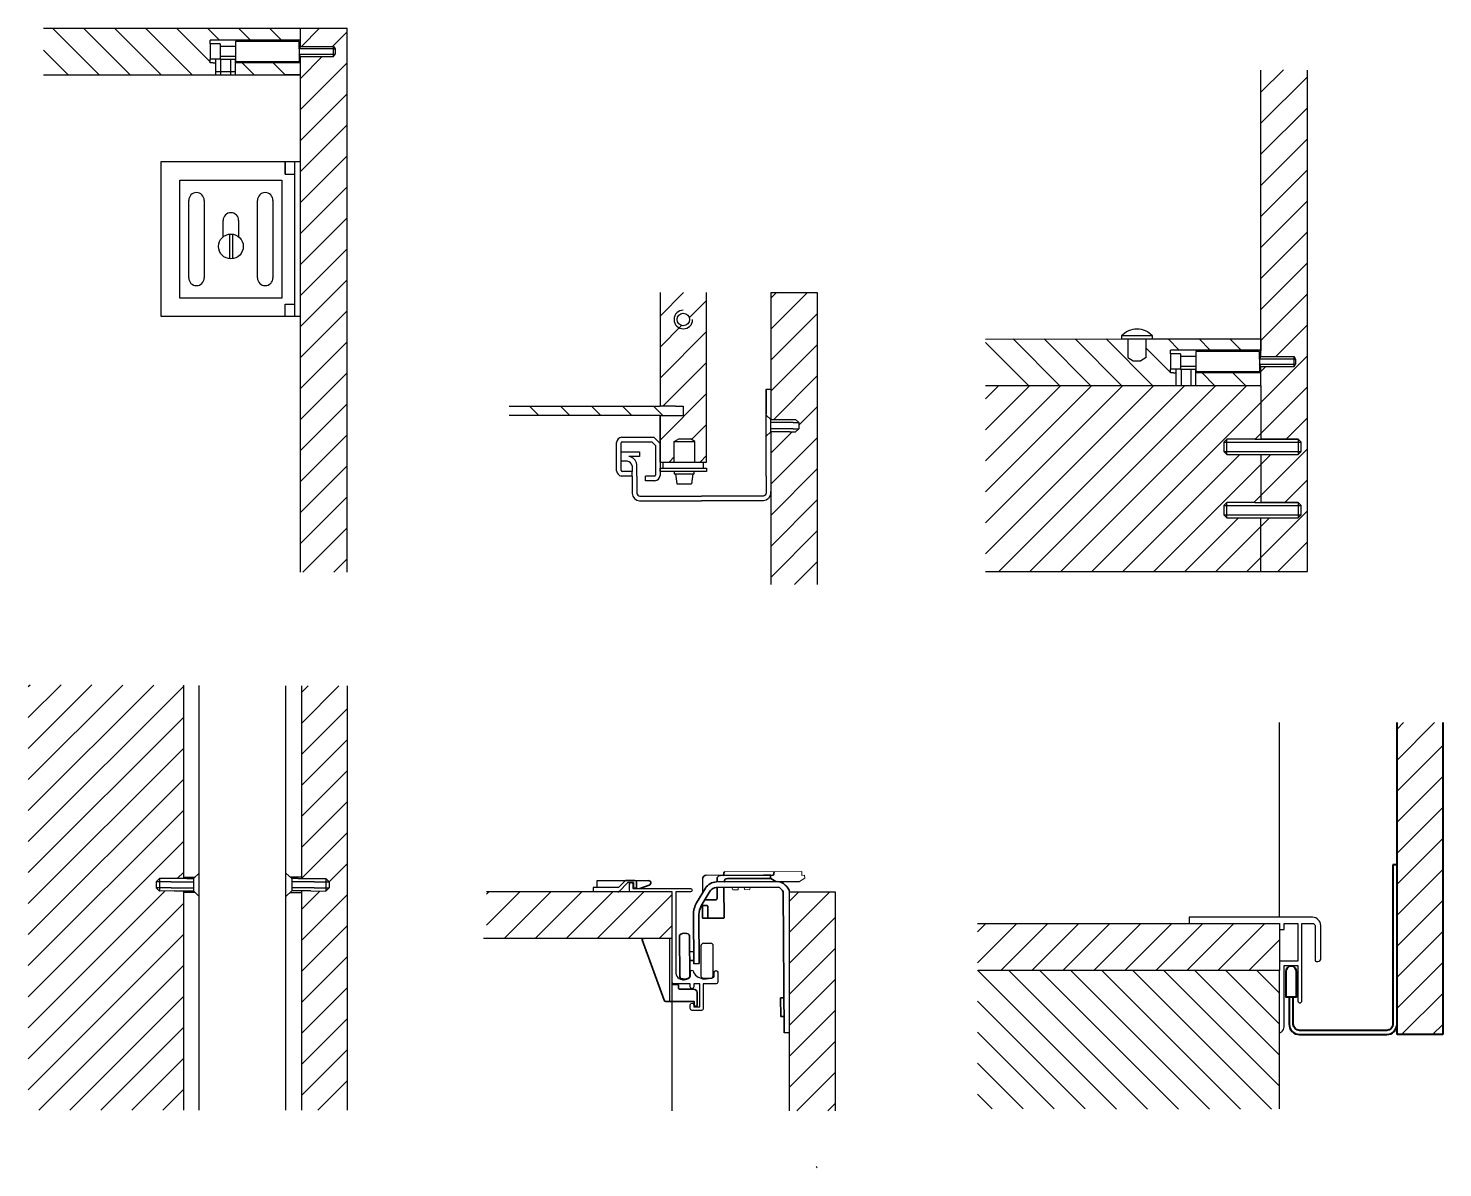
# Model space of a CAD drawing. Header units: centimetres. Extents: x -42 to 1204, y -514 to 706.
# Drawn here: x 1158.52 to 1204.16, y 468.96 to 505.71 of the extents above; entities that cross this region are included whole.
import ezdxf

# ---------------------------------------------------------------- set-up
doc = ezdxf.new("R2010")
doc.units = ezdxf.units.CM
doc.header["$MEASUREMENT"] = 0
for name, color, linetype in [('ARREDI_attrezzature', 175, 'Continuous'), ('filatura', 8, 'Continuous'), ('Livello 1', 175, 'Continuous')]:
    doc.layers.add(name, color=color, linetype=linetype)

# ---------------------------------------------------------------- blocks, each defined once
blk = doc.blocks.new('vite')
for p, q in [((1017.813, 233.765), (1017.623, 233.938)), ((1018.123, 233.815), (1017.758, 233.815)), ((1018.023, 233.765), (1017.813, 233.765)), ((1018.023, 233.765), (1018.423, 233.765)), ((1018.423, 233.765), (1018.91, 233.764)), ((1018.91, 233.764), (1019.019, 233.664)), ((1019.019, 233.664), (1019.019, 233.464)), ((1017.813, 233.365), (1017.623, 233.192)), ((1017.758, 233.315), (1018.123, 233.315)), ((1018.423, 233.365), (1017.813, 233.365)), ((1018.423, 233.365), (1018.91, 233.364)), ((1018.91, 233.364), (1019.019, 233.464))]:
    blk.add_line(p, q)
at = {"layer": 'filatura'}
for p, q in [((1017.813, 233.765), (1017.813, 233.365)), ((1018.532, 233.665), (1017.813, 233.665)), ((1018.532, 233.665), (1019.019, 233.665)), ((1018.91, 233.764), (1018.91, 233.364)), ((1018.532, 233.465), (1017.813, 233.465)), ((1018.532, 233.465), (1019.019, 233.464))]:
    blk.add_line(p, q, dxfattribs=at)

msp = doc.modelspace()

# ---------------------------------------------------------------- hatches: boundary and pattern name
h = msp.add_hatch()
h.set_pattern_fill('JIS_WOOD', color=175)
h.set_pattern_definition([(45, (390.2775, 84.0635), (-0.5, 0.5), [])])
h.paths.add_polyline_path([(1168.808, 505.709), (1167.308, 505.709), (1167.308, 505.124), (1168.375, 505.124), (1168.423, 505.042), (1168.423, 504.877), (1168.375, 504.795), (1167.308, 504.795), (1167.308, 488.171), (1168.808, 488.171)])
h = msp.add_hatch()
h.set_pattern_fill('JIS_WOOD', color=175)
h.set_pattern_definition([(45, (-569.68404, 42.26896), (-0.5, 0.5), [])])
h.paths.add_polyline_path([(1163.541, 484.518), (1158.522, 484.538), (1158.522, 470.819), (1163.541, 470.819), (1163.541, 477.884), (1163.241, 477.884), (1162.754, 477.882), (1162.644, 477.982), (1162.644, 478.184), (1162.645, 478.184), (1162.754, 478.282), (1163.241, 478.284), (1163.541, 478.284)])
edge = h.paths.add_edge_path()
edge.add_line((1168.808, 484.497), (1167.334, 484.502))
edge.add_spline(control_points=[(1167.334, 484.502), (1167.334, 482.43), (1167.334, 480.357), (1167.334, 478.284)], knot_values=[4.639579, 4.639579, 4.639579, 4.639579, 4.671748, 4.671748, 4.671748, 4.671748], weights=[1, 1, 1, 1], degree=3, periodic=0)
edge.add_line((1167.334, 478.284), (1167.634, 478.284))
edge.add_line((1167.634, 478.284), (1168.121, 478.282))
edge.add_line((1168.121, 478.282), (1168.229, 478.184))
edge.add_line((1168.229, 478.184), (1168.231, 478.184))
edge.add_line((1168.231, 478.184), (1168.231, 477.982))
edge.add_line((1168.231, 477.982), (1168.121, 477.882))
edge.add_line((1168.121, 477.882), (1167.634, 477.884))
edge.add_line((1167.634, 477.884), (1167.334, 477.884))
edge.add_spline(control_points=[(1167.334, 477.884), (1167.334, 475.529), (1167.334, 473.174), (1167.334, 470.819)], knot_values=[4.600966, 4.600966, 4.600966, 4.600966, 4.63751, 4.63751, 4.63751, 4.63751], weights=[1, 1, 1, 1], degree=3, periodic=0)
edge.add_line((1167.334, 470.819), (1168.808, 470.819))
edge.add_line((1168.808, 470.819), (1168.808, 484.497))
h = msp.add_hatch()
h.set_pattern_fill('JIS_WOOD', color=175)
h.set_pattern_definition([(45, (253.7374, 56.2086), (-0.5, 0.5), [])])
edge = h.paths.add_edge_path()
edge.add_line((1173.308, 477.854), (1173.308, 476.353))
edge.add_line((1173.308, 476.353), (1176.439, 476.353))
edge.add_line((1176.439, 476.353), (1179.294, 476.353))
edge.add_spline(control_points=[(1179.294, 474.322), (1179.294, 475.499), (1179.294, 476.677), (1179.294, 477.854), (1179.294, 477.854), (1178.964, 477.854), (1178.634, 477.854)], knot_values=[0, 0, 0, 0, 1, 1, 1, 1.5, 1.5, 1.5, 1.5], weights=[1, 1, 1, 1, 1, 1, 1], degree=3, periodic=0)
edge.add_spline(control_points=[(1178.634, 477.854), (1178.305, 477.854), (1177.975, 477.854), (1177.975, 477.854)], knot_values=[1.5, 1.5, 1.5, 1.5, 2, 2, 2, 2], weights=[1, 1, 1, 1], degree=3, periodic=0)
edge.add_line((1177.98, 477.854), (1173.308, 477.854))

# ---------------------------------------------------------------- linework, layer by layer
for p, q in [((1159.016, 505.709), (1168.808, 505.709)), ((1167.308, 505.124), (1167.308, 505.709)), ((1168.808, 488.171), (1168.808, 505.709)), ((1167.308, 505.329), (1164.386, 505.329)), ((1164.386, 505.206), (1164.386, 505.329)), ((1167.308, 505.329), (1164.386, 505.329)), ((1164.715, 505.206), (1164.386, 505.206)), ((1164.386, 505.206), (1164.386, 504.713)), ((1164.715, 505.206), (1164.715, 505.124)), ((1167.26, 505.288), (1165.207, 505.288)), ((1165.207, 505.288), (1165.207, 504.631)), ((1167.26, 505.124), (1167.26, 505.288)), ((1165.207, 505.124), (1164.715, 505.124)), ((1164.715, 505.124), (1164.715, 504.788)), ((1165.207, 504.795), (1164.715, 504.795)), ((1164.715, 504.788), (1164.715, 504.713)), ((1167.308, 505.124), (1167.26, 505.124)), ((1167.26, 504.795), (1167.26, 504.631)), ((1167.26, 504.795), (1167.308, 504.795)), ((1167.308, 505.124), (1168.375, 505.124)), ((1167.308, 504.795), (1168.375, 504.795)), ((1167.308, 488.171), (1167.308, 504.795)), ((1168.375, 505.124), (1168.423, 505.042)), ((1168.375, 504.795), (1168.423, 504.877)), ((1168.423, 505.042), (1168.423, 504.877)), ((1164.715, 504.713), (1164.386, 504.713)), ((1164.386, 504.59), (1164.386, 504.713)), ((1164.483, 504.59), (1164.386, 504.59)), ((1164.483, 504.59), (1164.565, 504.59)), ((1164.715, 504.713), (1164.565, 504.713)), ((1164.565, 504.713), (1164.565, 504.209)), ((1164.715, 504.713), (1165.207, 504.713)), ((1167.26, 504.631), (1165.207, 504.631)), ((1167.308, 504.59), (1165.207, 504.59)), ((1165.208, 504.209), (1165.208, 504.713)), ((1198.296, 495.124), (1198.296, 504.362)), ((1198.296, 495.688), (1198.296, 504.362)), ((1199.796, 488.188), (1199.796, 504.362)), ((1159.016, 504.209), (1167.308, 504.209)), ((1167.308, 504.209), (1166.808, 504.209)), ((1162.808, 496.409), (1162.808, 501.409)), ((1162.808, 501.409), (1167.308, 501.409)), ((1166.808, 501.009), (1166.808, 501.409)), ((1166.808, 501.409), (1166.808, 501.009)), ((1167.108, 501.409), (1167.108, 496.409)), ((1166.808, 501.009), (1167.108, 501.009)), ((1163.699, 497.659), (1163.699, 500.159)), ((1164.199, 500.159), (1164.199, 497.659)), ((1165.917, 497.659), (1165.917, 500.159)), ((1166.417, 500.159), (1166.417, 497.659)), ((1164.81, 498.984), (1164.81, 499.512)), ((1165.31, 499.512), (1165.31, 498.984)), ((1165.01, 499.069), (1165.01, 498.275)), ((1165.11, 499.069), (1165.11, 498.275)), ((1178.906, 497.186), (1178.906, 494.518)), ((1180.406, 491.718), (1180.406, 497.186)), ((1182.479, 497.186), (1183.979, 497.186)), ((1182.479, 497.186), (1182.479, 493.095)), ((1183.979, 497.186), (1183.979, 487.765)), ((1166.808, 496.409), (1166.808, 496.809)), ((1166.808, 496.409), (1166.808, 496.809)), ((1166.808, 496.809), (1167.108, 496.809)), ((1166.808, 496.409), (1162.808, 496.409)), ((1167.108, 496.409), (1166.808, 496.409)), ((1167.308, 496.409), (1167.108, 496.409)), ((1189.407, 495.685), (1198.296, 495.688)), ((1194.796, 495.788), (1193.796, 495.788)), ((1193.796, 495.788), (1193.796, 495.688)), ((1193.796, 495.688), (1194.796, 495.688)), ((1193.996, 495.688), (1193.996, 495.088)), ((1193.996, 495.688), (1193.996, 495.088)), ((1194.596, 495.688), (1194.796, 495.688)), ((1194.596, 495.088), (1194.596, 495.688)), ((1194.796, 495.688), (1194.796, 495.788)), ((1194.796, 495.688), (1198.296, 495.688)), ((1198.296, 495.124), (1198.296, 495.688)), ((1198.296, 495.688), (1198.296, 495.308)), ((1198.296, 495.33), (1195.375, 495.33)), ((1198.296, 495.33), (1195.375, 495.33)), ((1195.375, 495.206), (1195.375, 495.33)), ((1195.703, 495.206), (1195.375, 495.206)), ((1195.375, 495.206), (1195.375, 494.714)), ((1195.703, 495.206), (1195.703, 495.124)), ((1198.249, 495.289), (1196.196, 495.289)), ((1196.196, 495.289), (1196.196, 494.632)), ((1198.249, 495.124), (1198.249, 495.289)), ((1193.996, 495.088), (1194.169, 494.988)), ((1194.169, 494.988), (1194.423, 494.988)), ((1194.596, 495.088), (1194.423, 494.988)), ((1195.703, 494.714), (1195.375, 494.714)), ((1195.375, 494.591), (1195.375, 494.714)), ((1195.703, 494.714), (1195.553, 494.714)), ((1195.553, 494.714), (1195.553, 494.188)), ((1196.196, 495.124), (1195.703, 495.124)), ((1195.703, 495.124), (1195.703, 494.789)), ((1196.196, 494.796), (1195.703, 494.796)), ((1195.703, 494.789), (1195.703, 494.714)), ((1195.703, 494.714), (1196.196, 494.714)), ((1196.196, 494.188), (1196.196, 494.714)), ((1198.296, 495.124), (1198.249, 495.124)), ((1198.249, 494.796), (1198.249, 494.632)), ((1198.249, 494.796), (1198.296, 494.796)), ((1198.296, 495.124), (1199.364, 495.124)), ((1198.296, 494.188), (1198.296, 494.796)), ((1198.296, 494.796), (1199.364, 494.796)), ((1199.364, 495.124), (1199.411, 495.042)), ((1199.364, 494.796), (1199.411, 494.878)), ((1199.411, 495.042), (1199.411, 494.878)), ((1178.906, 494.518), (1178.906, 493.518)), ((1195.471, 494.591), (1195.375, 494.591)), ((1195.471, 494.591), (1195.553, 494.591)), ((1198.249, 494.632), (1196.196, 494.632)), ((1198.296, 494.591), (1196.196, 494.591)), ((1182.329, 491.268), (1182.329, 494.068)), ((1182.329, 494.068), (1182.479, 494.068)), ((1182.329, 494.068), (1182.329, 493.322)), ((1182.329, 494.068), (1182.329, 493.268)), ((1182.479, 494.068), (1182.479, 493.095)), ((1189.407, 494.188), (1198.296, 494.188)), ((1198.296, 494.188), (1198.296, 492.458)), ((1174.043, 493.518), (1178.906, 493.518)), ((1179.406, 493.518), (1178.906, 493.518)), ((1179.406, 493.518), (1179.656, 493.518)), ((1179.656, 493.518), (1179.656, 493.218)), ((1178.906, 493.218), (1174.043, 493.218)), ((1178.906, 493.218), (1178.906, 492.618)), ((1178.906, 491.718), (1178.906, 493.218)), ((1178.906, 493.218), (1179.656, 493.218)), ((1179.656, 493.218), (1179.656, 493.218)), ((1182.479, 493.095), (1182.329, 493.232)), ((1182.479, 493.095), (1183.279, 493.095)), ((1183.279, 493.095), (1183.389, 492.995)), ((1183.389, 492.995), (1183.389, 492.795)), ((1177.674, 492.518), (1178.706, 492.518)), ((1178.706, 492.518), (1178.906, 492.318)), ((1178.906, 492.618), (1178.906, 492.418)), ((1179.366, 492.383), (1179.51, 492.466)), ((1179.51, 492.466), (1179.887, 492.466)), ((1180.031, 492.383), (1179.887, 492.466)), ((1182.479, 492.695), (1182.329, 492.558)), ((1183.089, 492.695), (1182.479, 492.695)), ((1182.479, 492.695), (1182.479, 487.765)), ((1182.479, 492.695), (1182.479, 490.768)), ((1183.089, 492.695), (1183.279, 492.695)), ((1183.279, 492.695), (1183.389, 492.795)), ((1197.096, 492.358), (1197.196, 492.458)), ((1198.096, 492.458), (1197.196, 492.458)), ((1198.096, 492.458), (1199.496, 492.458)), ((1199.496, 492.458), (1198.296, 492.458)), ((1199.496, 492.458), (1199.596, 492.358)), ((1177.506, 491.433), (1177.506, 492.35)), ((1177.656, 491.445), (1177.656, 492.341)), ((1177.656, 492.044), (1178.24, 492.044)), ((1177.683, 492.368), (1178.644, 492.368)), ((1178.24, 492.044), (1178.24, 491.894)), ((1178.644, 492.368), (1178.756, 492.256)), ((1178.756, 492.256), (1178.756, 491.295)), ((1178.906, 492.418), (1178.906, 492.218)), ((1178.906, 492.318), (1178.906, 491.286)), ((1178.906, 492.218), (1178.906, 491.718)), ((1179.366, 491.718), (1179.366, 492.383)), ((1179.366, 492.383), (1180.031, 492.383)), ((1180.031, 491.718), (1180.031, 492.383)), ((1197.096, 492.358), (1197.096, 492.058)), ((1197.196, 491.958), (1197.096, 492.058)), ((1199.496, 491.958), (1199.596, 492.058)), ((1199.596, 492.058), (1199.596, 492.358)), ((1177.855, 491.744), (1177.656, 491.744)), ((1178.24, 491.894), (1177.901, 491.894)), ((1178.006, 491.594), (1178.006, 491.418)), ((1178.156, 491.268), (1178.156, 491.644)), ((1178.906, 491.718), (1180.406, 491.718)), ((1178.906, 491.418), (1178.906, 491.518)), ((1178.906, 491.518), (1180.406, 491.518)), ((1179.006, 491.518), (1179.006, 491.718)), ((1180.306, 491.518), (1180.306, 491.718)), ((1180.406, 491.518), (1180.406, 491.418)), ((1197.196, 491.958), (1199.496, 491.958)), ((1198.296, 491.958), (1198.296, 490.418)), ((1178.006, 491.268), (1177.656, 491.268)), ((1178.006, 491.418), (1177.683, 491.418)), ((1178.006, 491.268), (1178.006, 491.418)), ((1178.432, 491.118), (1178.432, 491.268)), ((1178.73, 491.268), (1178.432, 491.268)), ((1178.74, 491.118), (1178.432, 491.118)), ((1180.406, 491.418), (1178.906, 491.418)), ((1179.366, 491.418), (1179.366, 491.339)), ((1179.366, 491.339), (1180.003, 491.339)), ((1179.406, 491.339), (1179.446, 491.02)), ((1179.963, 491.339), (1179.924, 491.02)), ((1180.003, 491.339), (1180.003, 491.418)), ((1179.446, 491.02), (1179.924, 491.02)), ((1197.096, 490.318), (1197.196, 490.418)), ((1197.096, 490.318), (1197.096, 490.018)), ((1198.096, 490.418), (1197.196, 490.418)), ((1198.096, 490.418), (1199.496, 490.418)), ((1199.496, 490.418), (1198.296, 490.418)), ((1199.496, 490.418), (1199.596, 490.318)), ((1199.596, 490.018), (1199.596, 490.318)), ((1197.196, 489.918), (1197.096, 490.018)), ((1197.196, 489.918), (1199.496, 489.918)), ((1198.296, 488.188), (1198.296, 489.918)), ((1199.496, 489.918), (1199.596, 490.018)), ((1189.407, 488.188), (1199.796, 488.188)), ((1163.541, 478.284), (1163.541, 484.518)), ((1164.041, 470.819), (1164.041, 484.516)), ((1166.834, 470.819), (1166.834, 484.504)), ((1167.334, 484.497), (1167.334, 478.284)), ((1168.808, 484.497), (1168.808, 470.819)), ((1163.541, 470.819), (1163.541, 477.884)), ((1167.334, 477.884), (1167.334, 470.819)), ((1177.975, 477.854), (1173.308, 477.854)), ((1183.087, 477.854), (1184.561, 477.854)), ((1183.087, 470.789), (1183.087, 477.854)), ((1184.561, 477.854), (1184.561, 470.789)), ((1179.294, 476.353), (1173.207, 476.353))]:
    msp.add_line(p, q)
at = {"color": 175, "linetype": 'Continuous'}
for p, q in [((1160.808, 504.209), (1159.308, 505.709)), ((1161.808, 504.209), (1160.308, 505.709)), ((1162.808, 504.209), (1161.308, 505.709)), ((1163.808, 504.209), (1162.308, 505.709)), ((1164.386, 504.63), (1163.308, 505.709)), ((1164.688, 505.329), (1164.308, 505.709)), ((1165.688, 505.329), (1165.308, 505.709)), ((1166.688, 505.329), (1166.308, 505.709)), ((1159.808, 504.209), (1159.016, 505)), ((1165.808, 504.209), (1165.427, 504.59)), ((1166.808, 504.209), (1166.427, 504.59)), ((1198.296, 503.644), (1199.019, 504.367)), ((1198.296, 502.644), (1199.796, 504.144)), ((1198.296, 501.644), (1199.796, 503.144)), ((1198.296, 500.644), (1199.796, 502.144)), ((1198.296, 499.644), (1199.796, 501.144)), ((1198.296, 498.644), (1199.796, 500.144)), ((1198.296, 497.644), (1199.796, 499.144)), ((1198.296, 496.644), (1199.796, 498.144)), ((1178.906, 496.427), (1179.665, 497.186)), ((1182.479, 497), (1182.664, 497.186)), ((1182.479, 496), (1183.664, 497.186)), ((1198.296, 495.644), (1199.796, 497.144)), ((1179.849, 496.371), (1180.406, 496.927)), ((1178.906, 495.427), (1179.603, 496.125)), ((1182.479, 495), (1183.979, 496.5)), ((1198.776, 495.124), (1199.796, 496.144)), ((1178.906, 494.427), (1180.406, 495.927)), ((1191.796, 494.188), (1190.296, 495.688)), ((1192.796, 494.188), (1191.296, 495.688)), ((1193.796, 494.188), (1192.296, 495.688)), ((1194.796, 494.188), (1193.296, 495.688)), ((1195.654, 495.33), (1195.296, 495.688)), ((1196.654, 495.33), (1196.296, 495.688)), ((1197.654, 495.33), (1197.296, 495.688)), ((1182.479, 494), (1183.979, 495.5)), ((1190.796, 494.188), (1189.407, 495.577)), ((1195.375, 494.608), (1194.596, 495.388)), ((1178.997, 493.518), (1180.406, 494.927)), ((1198.296, 493.644), (1199.796, 495.144)), ((1198.296, 494.644), (1198.448, 494.796)), ((1182.574, 493.095), (1183.979, 494.5)), ((1196.796, 494.188), (1196.393, 494.591)), ((1197.796, 494.188), (1197.393, 494.591)), ((1178.906, 492.427), (1180.406, 493.927)), ((1189.407, 493.755), (1189.84, 494.188)), ((1189.407, 492.755), (1190.84, 494.188)), ((1189.407, 491.755), (1191.84, 494.188)), ((1189.407, 490.755), (1192.84, 494.188)), ((1189.407, 489.755), (1193.84, 494.188)), ((1189.407, 488.755), (1194.84, 494.188)), ((1189.84, 488.188), (1195.84, 494.188)), ((1190.84, 488.188), (1196.84, 494.188)), ((1191.84, 488.188), (1197.84, 494.188)), ((1198.296, 492.644), (1199.796, 494.144)), ((1174.697, 493.518), (1174.997, 493.218)), ((1175.697, 493.518), (1175.997, 493.218)), ((1176.697, 493.518), (1176.997, 493.218)), ((1177.697, 493.518), (1177.997, 493.218)), ((1178.697, 493.518), (1178.997, 493.218)), ((1183.389, 492.91), (1183.979, 493.5)), ((1192.84, 488.188), (1198.296, 493.644)), ((1179.924, 492.445), (1180.406, 492.927)), ((1199.11, 492.458), (1199.796, 493.144)), ((1182.479, 492), (1183.174, 492.695)), ((1182.479, 491), (1183.979, 492.5)), ((1198.11, 492.458), (1198.296, 492.644)), ((1198.296, 490.644), (1199.796, 492.144)), ((1179.197, 491.718), (1179.366, 491.887)), ((1180.197, 491.718), (1180.406, 491.927)), ((1193.84, 488.188), (1197.61, 491.958)), ((1194.84, 488.188), (1198.296, 491.644)), ((1198.296, 491.644), (1198.61, 491.958)), ((1182.479, 490), (1183.979, 491.5)), ((1199.07, 490.418), (1199.796, 491.144)), ((1198.07, 490.418), (1198.296, 490.644)), ((1182.479, 489), (1183.979, 490.5)), ((1198.296, 488.644), (1199.796, 490.144)), ((1195.84, 488.188), (1197.57, 489.918)), ((1198.296, 489.644), (1198.57, 489.918)), ((1182.479, 488), (1183.979, 489.5)), ((1196.84, 488.188), (1198.296, 489.644)), ((1198.84, 488.188), (1199.796, 489.144)), ((1183.244, 487.765), (1183.979, 488.5)), ((1197.84, 488.188), (1198.296, 488.644)), ((1183.087, 477.558), (1183.383, 477.854)), ((1183.087, 476.558), (1184.383, 477.854)), ((1183.087, 475.558), (1184.561, 477.032)), ((1183.087, 474.558), (1184.561, 476.032)), ((1183.087, 473.558), (1184.561, 475.032)), ((1183.087, 472.558), (1184.561, 474.032)), ((1183.087, 471.558), (1184.561, 473.032)), ((1183.318, 470.789), (1184.561, 472.032)), ((1184.318, 470.789), (1184.561, 471.032))]:
    msp.add_line(p, q, dxfattribs=at)
at = {"color": 7}
for p, q in [((1198.892, 477.036), (1198.892, 483.316)), ((1180.28, 478.289), (1180.28, 477.826)), ((1180.856, 478.388), (1180.393, 478.389)), ((1182.481, 478.39), (1182.541, 478.39)), ((1177.562, 477.998), (1176.752, 477.998)), ((1176.752, 477.998), (1176.752, 477.854)), ((1176.879, 477.998), (1176.879, 478.225)), ((1176.879, 478.225), (1177.815, 478.225)), ((1177.919, 478.097), (1177.919, 478.081)), ((1178.031, 478.097), (1178.031, 477.967)), ((1178.098, 478.225), (1178.532, 478.225)), ((1182.727, 478.189), (1183.402, 478.189)), ((1180.28, 477.399), (1180.28, 477.477)), ((1195.974, 477.036), (1195.974, 476.84)), ((1199.045, 476.84), (1199.483, 476.84)), ((1180.225, 476.115), (1180.225, 475.141)), ((1180.308, 476.199), (1180.534, 476.199)), ((1180.625, 475.16), (1180.625, 476.108)), ((1198.892, 473.3), (1198.892, 475.32)), ((1180.299, 475.067), (1180.532, 475.067)), ((1179.294, 470.789), (1179.294, 474.322)), ((1183.087, 473.305), (1182.907, 473.305)), ((1198.892, 470.858), (1198.892, 473.3))]:
    msp.add_line(p, q, dxfattribs=at)
at = {"color": 7, "lineweight": 0}
for p, q in [((1181.223, 477.999), (1181.259, 477.919)), ((1181.259, 477.919), (1181.422, 477.921)), ((1181.422, 477.921), (1181.424, 478)), ((1181.626, 477.928), (1181.624, 478.002)), ((1181.789, 477.925), (1181.626, 477.928)), ((1181.824, 478.003), (1181.789, 477.925))]:
    msp.add_line(p, q, dxfattribs=at)
msp.add_lwpolyline([(1166.708, 497.009), (1163.408, 497.009), (1163.408, 500.809), (1166.708, 500.809)], close=True)
for points in [[(1178.006, 491.268), (1178.006, 490.768), (1178.006, 490.705, 0.346599), (1178.242, 490.468), (1180.242, 490.468)], [(1178.156, 491.268), (1178.156, 490.768), (1178.156, 490.715, 0.313791), (1178.253, 490.618), (1180.242, 490.618)], [(1182.329, 491.268), (1182.329, 490.768), (1182.329, 490.715, -0.313791), (1182.232, 490.618), (1180.242, 490.618)], [(1182.479, 490.705), (1182.479, 490.768), (1182.479, 490.705, -0.346599), (1182.242, 490.468), (1180.242, 490.468)]]:
    msp.add_lwpolyline(points, format="xyb")
at = {"color": 7, "lineweight": 35}
for points in [[(1182.241, 478.39), (1180.856, 478.388)], [(1180.968, 478.463), (1180.968, 478.426)], [(1181.081, 478.287), (1182.241, 478.289)], [(1182.481, 478.39), (1182.241, 478.39)], [(1182.241, 478.289), (1182.483, 478.289)], [(1182.466, 478.375), (1182.466, 478.32)], [(1182.483, 478.289), (1182.638, 478.189)], [(1182.578, 478.465), (1182.578, 478.427)], [(1180.744, 478.276), (1180.744, 478.176)], [(1180.744, 477.996), (1180.744, 477.639)], [(1180.97, 477.018), (1180.963, 477.997)], [(1180.28, 477.399), (1180.28, 477.017)], [(1180.303, 477.414), (1180.43, 477.414)], [(1180.707, 477.602), (1180.355, 477.601)], [(1180.445, 477.399), (1180.446, 477.017)], [(1180.295, 477.002), (1180.461, 477.002)], [(1180.461, 477.002), (1180.491, 477.002)], [(1180.491, 477.002), (1180.894, 477.003)], [(1180.888, 477.003), (1180.932, 477.003)], [(1180.932, 477.003), (1180.955, 477.003)], [(1179.98, 475.927), (1179.869, 475.926)], [(1179.871, 475.639), (1179.984, 475.64)], [(1182.886, 474.435), (1182.798, 474.435), (1182.802, 473.837), (1182.89, 473.837)]]:
    msp.add_lwpolyline(points, dxfattribs=at)
at = {"color": 7}
msp.add_lwpolyline([(1189.147, 476.84), (1196.916, 476.84), (1198.318, 476.84), (1198.892, 476.84), (1198.892, 475.32), (1197.763, 475.32), (1189.159, 475.32)], dxfattribs=at)
at = {"color": 7, "lineweight": 25}
for points in [[(1199.045, 476.646), (1199.045, 476.84)], [(1199.483, 476.84), (1199.483, 475.615)], [(1199.045, 475.482), (1199.483, 475.482)]]:
    msp.add_lwpolyline(points, dxfattribs=at)
for centre, radius in [((1165.06, 498.672), 0.4), ((1179.657, 496.317), 0.2)]:
    msp.add_circle(centre, radius)
for centre, radius, start, end in [((1163.949, 500.159), 0.25, 0, 180), ((1166.167, 500.159), 0.25, 0, 180), ((1165.06, 499.512), 0.25, 0, 180), ((1163.949, 497.659), 0.25, 180, 0), ((1166.167, 497.659), 0.25, 180, 0), ((1194.296, 495.327), 0.68, 42.6448, 137.3552), ((1177.69, 492.334), 0.185, 95.0146, 174.9854), ((1177.69, 492.334), 0.0346, 101.6025, 168.3975), ((1177.831, 491.569), 0.177, 7.9648, 82.0352), ((1177.879, 491.617), 0.279, 5.7298, 85.341), ((1177.689, 491.449), 0.184, 184.9661, 259.5418), ((1177.69, 491.452), 0.0346, 191.6025, 258.3975), ((1178.722, 491.302), 0.0346, 283.1476, 348.3975), ((1178.722, 491.302), 0.185, 275.6801, 354.9854)]:
    msp.add_arc(centre, radius, start, end)
at = {"color": 7}
for centre, radius, start, end in [((1180.302, 477.391), 0.0232, 86.344, 160.6601), ((1180.317, 476.107), 0.0923, 95.0052, 174.9948), ((1180.529, 476.103), 0.0955, 2.7781, 87.2219), ((1180.312, 475.154), 0.0882, 188.3368, 261.6632), ((1180.528, 475.163), 0.0964, 272.1521, 357.8479)]:
    msp.add_arc(centre, radius, start, end, dxfattribs=at)
at = {"color": 7, "lineweight": 35}
for points in [[(1180.393, 478.389), (1180.336, 478.389), (1180.289, 478.345), (1180.28, 478.289)], [(1180.856, 478.388), (1180.794, 478.388), (1180.744, 478.338), (1180.744, 478.276)], [(1180.931, 478.388), (1180.951, 478.388), (1180.968, 478.405), (1180.968, 478.426)], [(1181.001, 478.503), (1180.985, 478.501), (1180.968, 478.484), (1180.968, 478.463)], [(1182.466, 478.32), (1182.465, 478.309), (1182.473, 478.295), (1182.483, 478.289)], [(1182.481, 478.39), (1182.472, 478.39), (1182.466, 478.383), (1182.466, 478.375)], [(1182.541, 478.39), (1182.561, 478.39), (1182.578, 478.407), (1182.578, 478.427)], [(1182.612, 478.507), (1182.593, 478.5), (1182.578, 478.484), (1182.578, 478.465)], [(1177.778, 478.209), (1177.778, 478.209), (1177.635, 478.07), (1177.562, 477.998)], [(1177.582, 477.87), (1177.582, 477.87), (1177.867, 478.154), (1177.867, 478.154)], [(1177.815, 478.225), (1177.801, 478.225), (1177.787, 478.219), (1177.778, 478.209)], [(1177.867, 478.154), (1177.867, 478.154), (1178.045, 478.154), (1178.045, 478.154)], [(1178.045, 478.154), (1178.045, 478.154), (1178.045, 477.995), (1178.045, 477.995)], [(1178.15, 478.172), (1178.15, 478.201), (1178.127, 478.225), (1178.098, 478.225)], [(1178.15, 477.995), (1178.15, 477.995), (1178.15, 478.172), (1178.15, 478.172)], [(1178.559, 478.075), (1178.559, 478.075), (1178.259, 477.967), (1178.259, 477.967)], [(1178.532, 478.225), (1178.549, 478.219), (1178.567, 478.213), (1178.583, 478.205)], [(1178.6, 478.11), (1178.586, 478.089), (1178.559, 478.075), (1178.559, 478.075)], [(1178.583, 478.205), (1178.624, 478.184), (1178.608, 478.12), (1178.6, 478.11)], [(1180.37, 477.976), (1180.37, 477.976), (1180.085, 477.5), (1180.085, 477.5)], [(1180.238, 477.407), (1180.238, 477.407), (1180.524, 477.884), (1180.524, 477.884)], [(1180.719, 478.175), (1180.587, 478.174), (1180.438, 478.089), (1180.37, 477.976)], [(1180.524, 477.884), (1180.559, 477.942), (1180.652, 477.995), (1180.72, 477.996)], [(1182.712, 478.189), (1182.712, 478.189), (1180.719, 478.175), (1180.719, 478.175)], [(1180.72, 477.996), (1180.72, 477.996), (1182.713, 478.009), (1182.713, 478.009)], [(1183.087, 477.85), (1183.054, 478), (1182.862, 478.19), (1182.712, 478.189)], [(1182.713, 478.009), (1182.761, 478.01), (1182.875, 477.897), (1182.876, 477.849)], [(1182.876, 477.849), (1182.876, 477.849), (1182.907, 473.305), (1182.907, 473.305)], [(1180.085, 477.5), (1180.025, 477.401), (1179.98, 477.234), (1179.981, 477.119)], [(1180.16, 477.121), (1180.16, 477.203), (1180.196, 477.337), (1180.238, 477.407)], [(1180.445, 477.399), (1180.445, 477.407), (1180.438, 477.414), (1180.43, 477.414)], [(1180.707, 477.602), (1180.708, 477.602), (1180.711, 477.602), (1180.712, 477.602)], [(1180.734, 477.613), (1180.74, 477.619), (1180.745, 477.631), (1180.744, 477.639)], [(1179.981, 477.119), (1179.981, 477.119), (1179.992, 475.539), (1179.992, 475.539)], [(1180.171, 475.54), (1180.171, 475.54), (1180.16, 477.121), (1180.16, 477.121)], [(1180.28, 477.017), (1180.281, 477.008), (1180.287, 477.002), (1180.295, 477.002)], [(1180.446, 477.017), (1180.446, 477.009), (1180.452, 477.002), (1180.461, 477.002)], [(1180.955, 477.003), (1180.963, 477.003), (1180.97, 477.01), (1180.97, 477.018)], [(1179.992, 475.539), (1179.992, 475.539), (1180.171, 475.54), (1180.171, 475.54)]]:
    msp.add_open_spline(points, degree=3, dxfattribs=at)
for points, knots in [([(1181.081, 478.287), (1181.019, 478.287), (1180.977, 478.251), (1180.977, 478.177), (1180.977, 478.177), (1180.977, 478.177), (1180.977, 478.177)], [0, 0, 0, 0, 1, 1, 1, 2, 2, 2, 2]), ([(1178.045, 477.995), (1178.045, 477.966), (1178.068, 477.978), (1178.098, 477.978), (1178.127, 477.978), (1178.15, 477.966), (1178.15, 477.995)], [5, 5, 5, 5, 6, 6, 6, 7, 7, 7, 7]), ([(1180.734, 477.613), (1180.733, 477.612), (1180.733, 477.612), (1180.732, 477.611), (1180.729, 477.609), (1180.726, 477.607), (1180.722, 477.605), (1180.719, 477.604), (1180.715, 477.603), (1180.712, 477.602)], [0, 0, 0, 0, 1, 1, 1, 2, 2, 2, 3, 3, 3, 3]), ([(1179.861, 476.437), (1179.86, 476.482), (1179.787, 476.524), (1179.697, 476.524), (1179.607, 476.523), (1179.534, 476.48), (1179.534, 476.435), (1179.534, 476.435), (1179.544, 475.125), (1179.544, 475.125), (1179.544, 475.08), (1179.617, 475.038), (1179.707, 475.038), (1179.797, 475.039), (1179.87, 475.083), (1179.87, 475.127), (1179.87, 475.127), (1179.861, 476.437), (1179.861, 476.437)], [0, 0, 0, 0, 1, 1, 1, 2, 2, 2, 3, 3, 3, 4, 4, 4, 5, 5, 5, 6, 6, 6, 6]), ([(1180.006, 474.296), (1180.006, 474.296), (1180.006, 474.322), (1180.006, 474.322), (1180.006, 474.322), (1179.097, 474.322), (1179.097, 474.322), (1179.071, 474.322), (1179.043, 474.341), (1179.035, 474.365), (1179.035, 474.365), (1178.327, 476.31), (1178.327, 476.31), (1178.318, 476.334), (1178.33, 476.353), (1178.353, 476.353), (1178.353, 476.353), (1178.396, 476.353), (1178.396, 476.353)], [0, 0, 0, 0, 1, 1, 1, 2, 2, 2, 3, 3, 3, 4, 4, 4, 5, 5, 5, 6, 6, 6, 6]), ([(1179.296, 474.866), (1179.296, 474.866), (1179.482, 474.866), (1179.482, 474.866), (1179.495, 474.866), (1179.506, 474.856), (1179.506, 474.843), (1179.506, 474.843), (1179.506, 474.743), (1179.506, 474.743), (1179.506, 474.731), (1179.516, 474.72), (1179.529, 474.72), (1179.529, 474.72), (1179.746, 474.72), (1179.746, 474.72)], [0, 0, 0, 0, 1, 1, 1, 2, 2, 2, 3, 3, 3, 4, 4, 4, 5, 5, 5, 5]), ([(1179.746, 474.72), (1179.746, 474.72), (1179.986, 474.72), (1179.986, 474.72), (1180.05, 474.72), (1180.102, 474.668), (1180.102, 474.605), (1180.102, 474.605), (1180.102, 474.198), (1180.102, 474.198)], [0, 0, 0, 0, 1, 1, 1, 2, 2, 2, 3, 3, 3, 3]), ([(1180.102, 474.198), (1180.102, 474.182), (1180.091, 474.172), (1180.078, 474.172), (1180.078, 474.172), (1180.03, 474.172), (1180.03, 474.172), (1180.017, 474.172), (1180.006, 474.183), (1180.006, 474.195), (1180.006, 474.195), (1180.006, 474.296), (1180.006, 474.296)], [0, 0, 0, 0, 1, 1, 1, 2, 2, 2, 3, 3, 3, 4, 4, 4, 4])]:
    msp.add_open_spline(points, degree=3, knots=knots, dxfattribs=at)
at = {"color": 7, "lineweight": 0}
for points in [[(1183.481, 478.509), (1183.481, 478.509), (1181.001, 478.503), (1181.001, 478.503)], [(1183.402, 478.189), (1183.402, 478.189), (1183.576, 478.297), (1183.576, 478.297)], [(1183.486, 478.386), (1183.486, 478.386), (1183.481, 478.509), (1183.481, 478.509)], [(1183.57, 478.391), (1183.57, 478.391), (1183.486, 478.386), (1183.486, 478.386)], [(1183.576, 478.297), (1183.576, 478.297), (1183.57, 478.391), (1183.57, 478.391)]]:
    msp.add_open_spline(points, degree=3, dxfattribs=at)
at = {"color": 7, "lineweight": 40}
for points in [[(1202.686, 478.724), (1202.686, 478.724), (1202.552, 478.724), (1202.552, 478.724)], [(1202.552, 478.724), (1202.552, 478.724), (1202.552, 473.587), (1202.552, 473.587)], [(1199.204, 474.461), (1199.204, 474.461), (1199.204, 473.587), (1199.204, 473.587)], [(1199.337, 473.587), (1199.337, 473.587), (1199.337, 474.461), (1199.337, 474.461)], [(1199.204, 473.587), (1199.204, 473.404), (1199.353, 473.255), (1199.536, 473.255)], [(1199.536, 473.388), (1199.426, 473.388), (1199.337, 473.477), (1199.337, 473.587)], [(1201.863, 473.388), (1200.764, 473.388), (1199.536, 473.388), (1199.536, 473.388)], [(1202.353, 473.388), (1202.353, 473.388), (1202.16, 473.388), (1201.863, 473.388)], [(1202.353, 473.255), (1202.536, 473.255), (1202.686, 473.404), (1202.686, 473.587)], [(1202.552, 473.587), (1202.552, 473.477), (1202.463, 473.388), (1202.353, 473.388)], [(1199.536, 473.255), (1202.152, 473.255), (1202.353, 473.255), (1202.353, 473.255)]]:
    msp.add_open_spline(points, degree=3, dxfattribs=at)
at = {"color": 7, "lineweight": 25}
for points in [[(1200.224, 476.77), (1200.224, 476.916), (1200.104, 477.036), (1199.958, 477.036)], [(1199.616, 476.84), (1199.616, 476.84), (1199.954, 476.84), (1199.954, 476.84)], [(1199.954, 476.84), (1200.003, 476.84), (1200.042, 476.8), (1200.046, 476.77)], [(1200.046, 476.77), (1200.046, 476.77), (1200.046, 475.652), (1200.046, 475.652)], [(1200.224, 475.696), (1200.224, 475.696), (1200.224, 476.77), (1200.224, 476.77)], [(1199.045, 473.543), (1199.045, 473.543), (1199.045, 475.482), (1199.045, 475.482)], [(1198.943, 473.331), (1198.97, 473.35), (1198.994, 473.377), (1198.994, 473.377)], [(1198.994, 473.377), (1199.034, 473.417), (1199.045, 473.5), (1199.045, 473.543)]]:
    msp.add_open_spline(points, degree=3, dxfattribs=at)
for points, knots in [([(1199.483, 475.482), (1199.483, 475.482), (1199.483, 474.342), (1199.483, 474.342), (1199.483, 474.306), (1199.512, 474.276), (1199.549, 474.276), (1199.586, 474.276), (1199.616, 474.306), (1199.616, 474.342), (1199.616, 474.342), (1199.616, 476.84), (1199.616, 476.84)], [0, 0, 0, 0, 1, 1, 1, 2, 2, 2, 3, 3, 3, 4, 4, 4, 4]), ([(1200.046, 475.652), (1200.046, 475.603), (1200.086, 475.608), (1200.135, 475.608), (1200.184, 475.608), (1200.224, 475.647), (1200.224, 475.696)], [3, 3, 3, 3, 4, 4, 4, 5, 5, 5, 5])]:
    msp.add_open_spline(points, degree=3, knots=knots, dxfattribs=at)
at = {"color": 7, "lineweight": 40}
msp.add_open_spline([(1199.431, 475.28), (1199.431, 475.371), (1199.359, 475.472), (1199.27, 475.472), (1199.181, 475.472), (1199.109, 475.371), (1199.109, 475.282), (1199.109, 475.282), (1199.109, 474.461), (1199.109, 474.461), (1199.109, 474.461), (1199.431, 474.461), (1199.431, 474.461), (1199.431, 474.461), (1199.431, 475.28), (1199.431, 475.28)], degree=3, knots=[0, 0, 0, 0, 1, 1, 1, 2, 2, 2, 3, 3, 3, 4, 4, 4, 5, 5, 5, 5], dxfattribs=at)
at = {"lineweight": 0}
msp.add_open_spline([(1183.976, 468.958), (1183.976, 468.958), (1183.942, 468.998), (1183.942, 468.998)], degree=3, dxfattribs=at)
at = {"layer": 'ARREDI_attrezzature', "color": 175, "linetype": 'Continuous'}
for p, q in [((1202.686, 483.106), (1202.896, 483.316)), ((1202.686, 482.106), (1203.896, 483.316)), ((1202.686, 481.106), (1204.159, 482.58)), ((1202.686, 480.106), (1204.159, 481.58)), ((1202.686, 479.106), (1204.159, 480.58)), ((1202.686, 478.106), (1204.159, 479.58)), ((1202.686, 477.106), (1204.159, 478.58)), ((1202.686, 476.106), (1204.159, 477.58)), ((1189.147, 476.568), (1189.419, 476.84)), ((1189.147, 475.568), (1190.419, 476.84)), ((1189.9, 475.32), (1191.419, 476.84)), ((1190.9, 475.32), (1192.419, 476.84)), ((1191.9, 475.32), (1193.419, 476.84)), ((1192.9, 475.32), (1194.419, 476.84)), ((1193.9, 475.32), (1195.419, 476.84)), ((1194.9, 475.32), (1196.419, 476.84)), ((1195.9, 475.32), (1197.419, 476.84)), ((1196.9, 475.32), (1198.419, 476.84)), ((1202.686, 475.106), (1204.159, 476.58)), ((1197.9, 475.32), (1198.892, 476.313)), ((1202.686, 474.106), (1204.159, 475.58)), ((1193.629, 470.851), (1189.152, 475.328)), ((1194.629, 470.851), (1190.152, 475.328)), ((1195.63, 470.85), (1191.152, 475.328)), ((1196.63, 470.85), (1192.152, 475.328)), ((1197.63, 470.85), (1193.152, 475.328)), ((1198.631, 470.849), (1194.152, 475.328)), ((1198.892, 471.587), (1195.152, 475.328)), ((1198.892, 472.587), (1196.152, 475.328)), ((1198.892, 473.587), (1197.152, 475.328)), ((1198.892, 474.587), (1198.152, 475.328)), ((1192.628, 470.852), (1189.147, 474.333)), ((1202.834, 473.255), (1204.159, 474.58)), ((1191.628, 470.852), (1189.147, 473.333)), ((1203.834, 473.255), (1204.159, 473.58)), ((1190.627, 470.853), (1189.147, 472.333)), ((1189.627, 470.853), (1189.147, 471.333))]:
    msp.add_line(p, q, dxfattribs=at)
at = {"layer": 'filatura'}
for p, q in [((1167.308, 505.124), (1167.26, 505.042)), ((1167.26, 505.042), (1167.26, 505.124)), ((1168.375, 505.042), (1167.26, 505.042)), ((1167.26, 505.042), (1167.26, 504.877)), ((1167.26, 504.877), (1168.375, 504.877)), ((1167.308, 504.795), (1167.26, 504.877)), ((1167.26, 504.877), (1167.26, 504.795)), ((1168.375, 504.795), (1168.375, 505.124)), ((1168.375, 505.042), (1168.423, 505.042)), ((1168.375, 504.877), (1168.423, 504.877)), ((1165.208, 504.309), (1164.565, 504.309)), ((1164.729, 504.713), (1164.729, 504.209)), ((1165.043, 504.713), (1165.043, 504.209)), ((1195.718, 494.714), (1195.718, 494.188)), ((1196.032, 494.714), (1196.032, 494.188)), ((1198.296, 495.124), (1198.249, 495.042)), ((1198.249, 495.042), (1198.249, 495.124)), ((1199.364, 495.042), (1198.249, 495.042)), ((1198.249, 495.042), (1198.249, 494.878)), ((1198.249, 494.878), (1199.364, 494.878)), ((1198.296, 494.796), (1198.249, 494.878)), ((1198.249, 494.878), (1198.249, 494.796)), ((1199.364, 494.796), (1199.364, 495.124)), ((1199.364, 495.042), (1199.411, 495.042)), ((1199.364, 494.878), (1199.411, 494.878)), ((1182.479, 492.695), (1182.479, 493.095)), ((1183.198, 492.995), (1182.479, 492.995)), ((1183.198, 492.995), (1183.389, 492.995)), ((1183.198, 492.795), (1182.479, 492.795)), ((1183.198, 492.795), (1183.389, 492.795)), ((1197.196, 491.958), (1197.196, 492.458)), ((1199.496, 492.458), (1199.496, 491.958)), ((1197.096, 492.358), (1199.596, 492.358)), ((1197.096, 492.058), (1199.596, 492.058)), ((1197.096, 490.318), (1199.596, 490.318)), ((1197.196, 489.918), (1197.196, 490.418)), ((1199.496, 490.418), (1199.496, 489.918)), ((1197.096, 490.018), (1199.596, 490.018))]:
    msp.add_line(p, q, dxfattribs=at)
msp.add_arc((1179.657, 496.317), 0.3, 90, 0, dxfattribs=at)
at = {"layer": 'Livello 1', "color": 7, "lineweight": 25}
for p, q in [((1179.418, 477.854), (1179.418, 475.237)), ((1179.212, 476.353), (1179.212, 474.322)), ((1180.186, 474.884), (1179.993, 474.885))]:
    msp.add_line(p, q, dxfattribs=at)
for points in [[(1198.892, 476.646), (1199.045, 476.646)], [(1199.483, 475.615), (1198.892, 475.615)]]:
    msp.add_lwpolyline(points, dxfattribs=at)
at = {"layer": 'Livello 1', "color": 7, "lineweight": 40}
for points in [[(1202.686, 478.724), (1202.686, 480.255), (1202.686, 481.785), (1202.686, 483.316)], [(1204.159, 483.316), (1204.159, 479.962), (1204.159, 476.608), (1204.159, 473.255)], [(1202.686, 473.587), (1202.686, 473.587), (1202.686, 478.724), (1202.686, 478.724)], [(1202.686, 473.255), (1202.686, 473.366), (1202.686, 473.476), (1202.686, 473.587)], [(1204.159, 473.255), (1203.668, 473.255), (1203.177, 473.255), (1202.686, 473.255)]]:
    msp.add_open_spline(points, degree=3, dxfattribs=at)
at = {"layer": 'Livello 1', "color": 7, "lineweight": 35}
for points in [[(1177.545, 477.854), (1177.559, 477.854), (1177.572, 477.86), (1177.582, 477.87)], [(1178.098, 478.225), (1178.098, 478.225), (1177.815, 478.225), (1177.815, 478.225)]]:
    msp.add_open_spline(points, degree=3, dxfattribs=at)
at = {"layer": 'Livello 1', "color": 7, "lineweight": 25}
for points, knots in [([(1177.919, 478.097), (1177.919, 478.128), (1177.944, 478.153), (1177.975, 478.153), (1178.006, 478.153), (1178.031, 478.128), (1178.031, 478.097)], [3, 3, 3, 3, 4, 4, 4, 5, 5, 5, 5]), ([(1179.294, 474.322), (1179.294, 475.499), (1179.294, 476.677), (1179.294, 477.854), (1179.294, 477.854), (1177.975, 477.854), (1177.975, 477.854)], [0, 0, 0, 0, 1, 1, 1, 2, 2, 2, 2]), ([(1179.886, 477.967), (1179.917, 477.967), (1179.942, 477.941), (1179.942, 477.91), (1179.942, 477.879), (1179.917, 477.854), (1179.886, 477.854)], [7, 7, 7, 7, 8, 8, 8, 9, 9, 9, 9]), ([(1179.418, 475.237), (1179.398, 475.079), (1179.65, 475.014), (1179.65, 475.014), (1179.65, 475.014), (1179.882, 475.041), (1179.881, 475.13)], [0, 0, 0, 0, 1, 1, 1, 2, 2, 2, 2]), ([(1179.993, 475.239), (1179.993, 475.239), (1179.993, 475.266), (1179.993, 475.266), (1179.993, 475.297), (1179.968, 475.322), (1179.937, 475.322), (1179.906, 475.322), (1179.881, 475.297), (1179.881, 475.266), (1179.881, 475.266), (1179.881, 475.13), (1179.881, 475.13)], [0, 0, 0, 0, 1, 1, 1, 2, 2, 2, 3, 3, 3, 4, 4, 4, 4]), ([(1180.657, 475.131), (1180.657, 475.131), (1180.657, 475.261), (1180.657, 475.261), (1180.657, 475.292), (1180.682, 475.317), (1180.713, 475.317), (1180.744, 475.317), (1180.769, 475.292), (1180.769, 475.261), (1180.769, 475.261), (1180.769, 474.941), (1180.769, 474.941), (1180.769, 474.91), (1180.744, 474.885), (1180.713, 474.885), (1180.713, 474.885), (1180.298, 474.885), (1180.298, 474.885)], [0, 0, 0, 0, 1, 1, 1, 2, 2, 2, 3, 3, 3, 4, 4, 4, 5, 5, 5, 6, 6, 6, 6]), ([(1179.993, 474.886), (1179.993, 474.886), (1179.993, 474.792), (1179.993, 474.792), (1179.993, 474.761), (1179.968, 474.736), (1179.937, 474.736), (1179.906, 474.736), (1179.88, 474.761), (1179.88, 474.792), (1179.88, 474.792), (1179.88, 474.885), (1179.88, 474.885)], [0, 0, 0, 0, 1, 1, 1, 2, 2, 2, 3, 3, 3, 4, 4, 4, 4]), ([(1180.298, 474.885), (1180.298, 474.885), (1180.298, 474.088), (1180.298, 474.088), (1180.298, 474.057), (1180.273, 474.032), (1180.242, 474.032), (1180.242, 474.032), (1179.94, 474.032), (1179.94, 474.032), (1179.909, 474.032), (1179.883, 474.057), (1179.883, 474.088), (1179.883, 474.088), (1179.883, 474.212), (1179.883, 474.212), (1179.883, 474.243), (1179.909, 474.268), (1179.94, 474.268), (1179.971, 474.268), (1179.996, 474.243), (1179.996, 474.212), (1179.996, 474.212), (1179.996, 474.144), (1179.996, 474.144), (1179.996, 474.144), (1180.186, 474.144), (1180.186, 474.144), (1180.186, 474.144), (1180.186, 474.884), (1180.186, 474.884)], [0, 0, 0, 0, 1, 1, 1, 2, 2, 2, 3, 3, 3, 4, 4, 4, 5, 5, 5, 6, 6, 6, 7, 7, 7, 8, 8, 8, 9, 9, 9, 10, 10, 10, 10])]:
    msp.add_open_spline(points, degree=3, knots=knots, dxfattribs=at)
for points in [[(1177.919, 477.91), (1177.919, 477.91), (1177.919, 478.081), (1177.919, 478.081)], [(1177.975, 477.854), (1177.944, 477.854), (1177.919, 477.879), (1177.919, 477.91)], [(1178.031, 477.967), (1178.031, 477.967), (1179.886, 477.967), (1179.886, 477.967)], [(1179.886, 477.854), (1179.886, 477.854), (1179.418, 477.854), (1179.418, 477.854)], [(1199.958, 477.036), (1199.958, 477.036), (1195.974, 477.036), (1195.974, 477.036)], [(1179.993, 475.239), (1180.016, 475.132), (1180.273, 475.055), (1180.273, 475.055)], [(1180.273, 475.055), (1180.273, 475.055), (1180.659, 475.041), (1180.657, 475.131)], [(1179.362, 474.885), (1179.331, 474.885), (1179.305, 474.91), (1179.294, 474.937)], [(1179.88, 474.885), (1179.88, 474.885), (1179.362, 474.885), (1179.362, 474.885)], [(1198.892, 473.3), (1198.892, 473.3), (1198.909, 473.306), (1198.943, 473.331)]]:
    msp.add_open_spline(points, degree=3, dxfattribs=at)

# ---------------------------------------------------------------- block references
at = {"xscale": -1}
msp.add_blockref('vite', (2181.663, 244.519), dxfattribs=at)
msp.add_blockref('vite', (149.211, 244.519))

doc.saveas('drawing.dxf')
